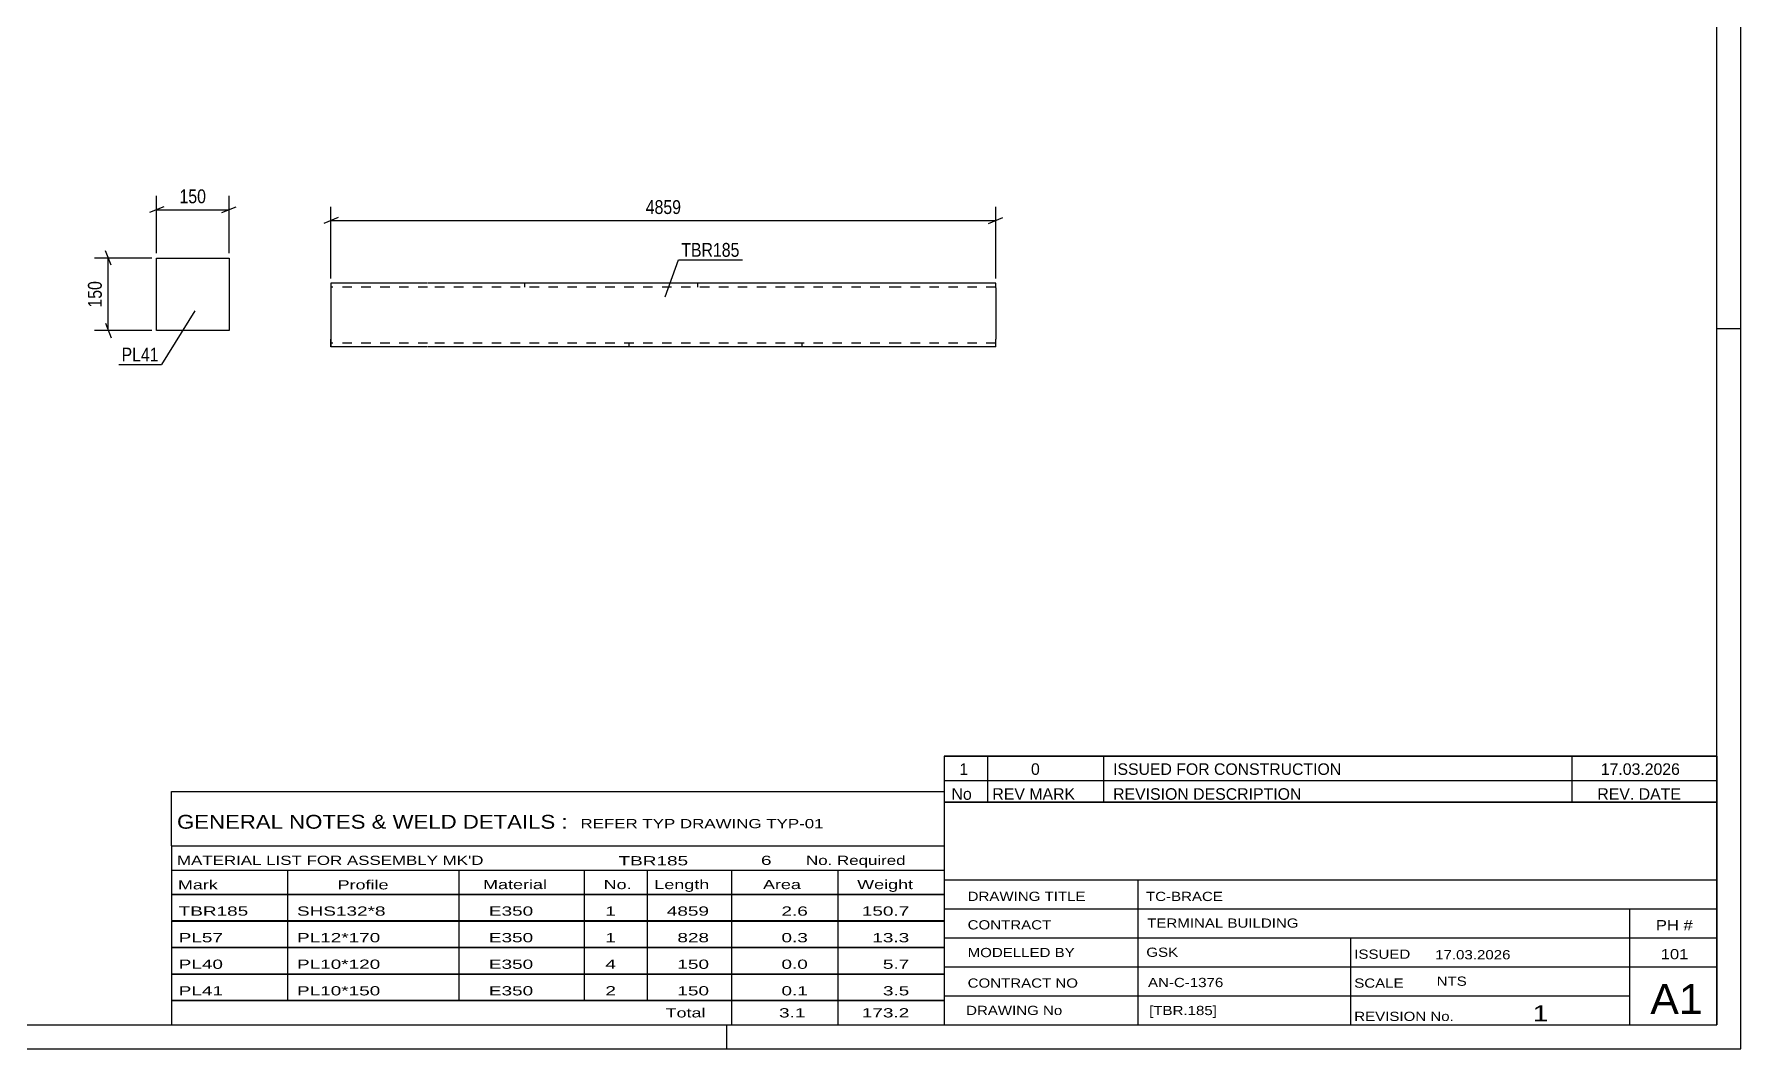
# Model space of a CAD drawing. Header units: millimetres. Extents: x 0 to 594, y 0 to 420.
# Drawn here: x 240.6 to 594, y 0 to 210 of the extents above; entities that cross this region are included whole.
import ezdxf

# ---------------------------------------------------------------- set-up
doc = ezdxf.new("R2010")
doc.units = ezdxf.units.MM
doc.linetypes.add('DXK_LINE_DOT2', pattern=[3.9198, 1.9599, -1.9599])
doc.styles.add('Arial Narrow', font='ARIALN.TTF', dxfattribs={"height": 0.2})

# ---------------------------------------------------------------- blocks, each defined once
blk = doc.blocks.new('Unknown-580570030-1163')
at = {"color": 5, "linetype": 'Continuous'}
for p, q in [((594, 0), (594, 420)), ((589, 5), (589, 415)), ((594, 149), (589, 149)), ((5, 5), (589, 5)), ((384, 0), (384, 5)), ((0, 0), (594, 0))]:
    blk.add_line(p, q, dxfattribs=at)
blk = doc.blocks.new('Part-580570030-2608 - 2602')
at = {"color": 2, "linetype": 'Continuous'}
for p, q in [((322.04, 158.46), (302.04, 158.46)), ((302.04, 158.46), (302.04, 146.86)), ((419.6, 158.46), (322.14, 158.46)), ((439.7, 158.46), (419.7, 158.46)), ((439.7, 157.99), (439.7, 158.46)), ((439.7, 157.47), (439.7, 157.99)), ((439.7, 157.47), (439.7, 146.86)), ((302.04, 145.26), (302.04, 146.86)), ((322.04, 145.26), (302.04, 145.26)), ((419.6, 145.26), (322.14, 145.26)), ((439.7, 145.26), (419.7, 145.26)), ((439.7, 145.26), (439.7, 146.86))]:
    blk.add_line(p, q, dxfattribs=at)
at = {"color": 7, "linetype": 'DXK_LINE_DOT2'}
for p, q in [((322.04, 157.66), (302.04, 157.66)), ((419.6, 157.66), (322.14, 157.66)), ((342.14, 158.46), (342.14, 157.66)), ((377.95, 158.46), (377.95, 157.66)), ((439.7, 157.66), (419.7, 157.66)), ((302.04, 146.86), (302.04, 145.38)), ((322.04, 146.06), (302.04, 146.06)), ((419.6, 146.06), (322.14, 146.06)), ((363.8, 145.26), (363.8, 146.06)), ((399.6, 145.26), (399.6, 146.06)), ((439.7, 146.06), (419.7, 146.06))]:
    blk.add_line(p, q, dxfattribs=at)
blk = doc.blocks.new('Part-580570030-2387 - 2381')
at = {"color": 2, "linetype": 'Continuous'}
for p, q in [((265.92, 163.66), (280.92, 163.66)), ((265.92, 148.66), (265.92, 163.66)), ((280.92, 163.66), (280.92, 148.66)), ((280.92, 148.66), (265.92, 148.66))]:
    blk.add_line(p, q, dxfattribs=at)
blk = doc.blocks.new('StraightDimension-580570030-2614 - 2602')
at = {"color": 7, "linetype": 'Continuous'}
for p, q in [((302.04, 159.46), (302.04, 174.28)), ((439.7, 159.46), (439.7, 174.28)), ((303.54, 172.03), (300.54, 170.83)), ((302.04, 171.43), (439.7, 171.43)), ((438.2, 170.83), (441.2, 172.03))]:
    blk.add_line(p, q, dxfattribs=at)
at = {"color": 0}
blk.add_wipeout([(375.13, 172.18), (375.13, 176.38), (366.62, 176.38), (366.62, 172.18)], dxfattribs=at)
at = {"color": 3, "style": 'Arial Narrow'}
blk.add_text('4859', height=2.863, dxfattribs=at).set_placement((367.22, 172.78))
blk = doc.blocks.new('StraightDimension-580570030-2389 - 2381')
at = {"color": 7, "linetype": 'Continuous'}
for p, q in [((267.42, 174.26), (264.42, 173.06)), ((265.92, 164.66), (265.92, 176.51)), ((265.92, 173.66), (280.92, 173.66)), ((279.42, 173.06), (282.42, 174.26)), ((280.92, 164.66), (280.92, 176.51))]:
    blk.add_line(p, q, dxfattribs=at)
at = {"color": 0}
blk.add_wipeout([(276.76, 174.41), (276.76, 178.61), (270.07, 178.61), (270.07, 174.41)], dxfattribs=at)
at = {"color": 3, "style": 'Arial Narrow'}
blk.add_text('150', height=2.863, dxfattribs=at).set_placement((270.67, 175.01))
blk = doc.blocks.new('StraightDimension-580570030-2400 - 2381')
at = {"color": 7, "linetype": 'Continuous'}
for p, q in [((264.92, 163.66), (253.07, 163.66)), ((256.52, 162.16), (255.32, 165.16)), ((255.92, 148.66), (255.92, 163.66)), ((264.92, 148.66), (253.07, 148.66)), ((255.32, 150.16), (256.52, 147.16))]:
    blk.add_line(p, q, dxfattribs=at)
at = {"color": 0}
blk.add_wipeout([(255.17, 159.5), (250.97, 159.5), (250.97, 152.81), (255.17, 152.81)], dxfattribs=at)
at = {"color": 3, "style": 'Arial Narrow'}
blk.add_text('150', height=2.863, rotation=90.0002, dxfattribs=at).set_placement((254.57, 153.41))
blk = doc.blocks.new('Unknown-580570030-4946')
at = {"color": 7, "linetype": 'Continuous'}
for p, q in [((429, 51.05), (429, 5)), ((429, 51.05), (589, 51.05)), ((589, 51), (589, 5)), ((429, 35), (589, 35)), ((469.14, 35), (469.14, 5)), ((429, 29), (589, 29)), ((571, 5.05), (571, 29.05)), ((429, 23), (589, 23)), ((513.14, 23), (513.14, 5)), ((429, 17), (589, 17)), ((429, 11), (571, 11)), ((429, 5), (589, 5))]:
    blk.add_line(p, q, dxfattribs=at)
at = {"color": 7, "style": 'Arial Narrow'}
for s, height, width, p in [('DRAWING TITLE', 1.9089, 1.425378, (433.88, 30.61)), ('TC-BRACE', 1.909, 1.425378, (470.81, 30.59)), ('CONTRACT', 1.909, 1.425378, (433.88, 24.71)), ('TERMINAL BUILDING', 1.9089, 1.425378, (471.06, 25.07)), ('MODELLED BY', 1.9089, 1.425378, (433.88, 18.98)), ('GSK', 1.909, 1.425378, (470.88, 19.04)), ('ISSUED', 1.909, 1.425378, (513.94, 18.64)), ('17.03.2026', 1.909, 1.425378, (530.69, 18.52)), ('CONTRACT NO', 1.9089, 1.425378, (433.88, 12.66)), ('AN-C-1376', 1.909, 1.425378, (471.23, 12.78)), ('SCALE', 1.909, 1.425378, (513.94, 12.65)), ('A1', 6.204, 1.25, (575.24, 7.2)), ('DRAWING No', 1.909, 1.425378, (433.56, 7)), ('[TBR.185]', 1.909, 1.425378, (471.46, 6.99)), ('REVISION No.', 1.9089, 1.425378, (513.94, 5.77)), ('1', 3.34, 1.5, (550.91, 5.68))]:
    blk.add_text(s, height=height, dxfattribs=dict(at, width=width)).set_placement(p)
at = {"color": 7, "linetype": 'Continuous', "style": 'Arial Narrow'}
for s, height, width, p in [('PH #', 2.1, 1.42538, (576.4, 24.55)), ('101', 2.1, 1.42538, (577.41, 18.55)), ('NTS', 1.909, 1.425378, (531, 13.05))]:
    blk.add_text(s, height=height, dxfattribs=dict(at, width=width)).set_placement(p)
blk = doc.blocks.new('Unknown-580570030-4947')
at = {"color": 7, "linetype": 'Continuous'}
for p, q in [((429, 60.55), (589, 60.55)), ((589, 60.55), (429, 60.55)), ((429, 60.55), (429, 55.55)), ((438, 60.55), (438, 55.55)), ((462, 60.55), (462, 55.55)), ((559, 60.55), (559, 55.55)), ((589, 60.55), (589, 55.55)), ((429, 55.55), (589, 55.55)), ((429, 55.55), (429, 51.05)), ((429, 55.55), (589, 55.55)), ((438, 55.55), (438, 51.05)), ((462, 55.55), (462, 51.05)), ((559, 55.55), (559, 51.05)), ((589, 55.55), (589, 51.05)), ((589, 51.05), (429, 51.05))]:
    blk.add_line(p, q, dxfattribs=at)
at = {"color": 7, "linetype": 'Continuous', "style": 'Arial Narrow'}
for s, height, width, p in [('1', 2.39, 1.196471, (432.16, 56.7)), ('0', 2.39, 1.196471, (447, 56.7)), ('ISSUED FOR CONSTRUCTION', 2.3861, 1.196471, (464, 56.7)), ('17.03.2026', 2.386, 1.196471, (565, 56.7)), ('No', 2.386, 1.2, (430.54, 51.55)), ('REV MARK', 2.386, 1.2, (439, 51.55)), ('REVISION DESCRIPTION', 2.3861, 1.2, (464, 51.55)), ('REV. DATE', 2.386, 1.2, (564.28, 51.55))]:
    blk.add_text(s, height=height, dxfattribs=dict(at, width=width)).set_placement(p)
blk = doc.blocks.new('Unknown-580570030-4948')
at = {"color": 7, "linetype": 'Continuous'}
for p, q in [((269, 53.25), (429, 53.25)), ((269, 42), (269, 53.25)), ((429, 53.25), (429, 42)), ((269, 42), (429, 42)), ((269, 42), (269, 37)), ((429, 42), (429, 37)), ((269, 37), (429, 37)), ((269, 37), (269, 32)), ((293, 37), (293, 32)), ((328.5, 37), (328.5, 32)), ((354.5, 37), (354.5, 32)), ((367.5, 37), (367.5, 32)), ((385, 37), (385, 32)), ((407, 37), (407, 32)), ((429, 37), (429, 32)), ((269, 32), (429, 32)), ((269, 31.95), (269, 26.55)), ((269, 31.95), (429, 31.95)), ((293, 32), (293, 26.5)), ((328.5, 32), (328.5, 26.5)), ((354.5, 32), (354.5, 26.5)), ((367.5, 32), (367.5, 26.5)), ((385, 32), (385, 26.5)), ((407, 32), (407, 26.5)), ((429, 31.95), (429, 26.55)), ((269, 26.55), (429, 26.55)), ((269, 26.45), (269, 21.05)), ((269, 26.45), (429, 26.45)), ((293, 26.5), (293, 21)), ((328.5, 26.5), (328.5, 21)), ((354.5, 26.5), (354.5, 21)), ((367.5, 26.5), (367.5, 21)), ((385, 26.5), (385, 21)), ((407, 26.5), (407, 21)), ((429, 26.45), (429, 21.05)), ((269, 21.05), (429, 21.05)), ((269, 20.95), (269, 15.55)), ((269, 20.95), (429, 20.95)), ((293, 21), (293, 15.5)), ((328.5, 21), (328.5, 15.5)), ((354.5, 21), (354.5, 15.5)), ((367.5, 21), (367.5, 15.5)), ((385, 21), (385, 15.5)), ((407, 21), (407, 15.5)), ((429, 20.95), (429, 15.55)), ((269, 15.55), (429, 15.55)), ((269, 15.45), (269, 10.05)), ((269, 15.45), (429, 15.45)), ((293, 15.5), (293, 10)), ((328.5, 15.5), (328.5, 10)), ((354.5, 15.5), (354.5, 10)), ((367.5, 15.5), (367.5, 10)), ((385, 15.5), (385, 10)), ((407, 15.5), (407, 10)), ((429, 15.45), (429, 10.05)), ((269, 10.05), (429, 10.05)), ((269, 10), (429, 10)), ((269, 10), (269, 5)), ((385, 10), (385, 5)), ((407, 10), (407, 5)), ((429, 10), (429, 5)), ((269, 5), (429, 5))]:
    blk.add_line(p, q, dxfattribs=at)
at = {"color": 7, "style": 'Arial Narrow'}
for s, height, width, p in [('GENERAL NOTES & WELD DETAILS :', 2.8633, 1.4, (270.15, 45.56)), ('REFER TYP DRAWING TYP-01', 1.9089, 1.6, (353.7, 45.66)), ("MATERIAL LIST FOR ASSEMBLY MK'D", 1.9089, 1.6, (270.15, 38.06)), ('TBR185', 1.909, 1.794707, (361.59, 37.97)), ('6', 1.91, 1.794707, (391.08, 38.06)), ('No. Required', 1.9089, 1.6, (400.41, 38.06)), ('Mark', 1.909, 1.7, (270.34, 33)), ('Profile', 1.909, 1.7, (303.41, 33)), ('Material', 1.909, 1.7, (333.54, 33.06)), ('No.', 1.909, 1.7, (358.5, 33.06)), ('Length', 1.909, 1.7, (369, 33.06)), ('Area', 1.909, 1.7, (391.5, 33.06)), ('Weight', 1.909, 1.7, (411, 33.06))]:
    blk.add_text(s, height=height, dxfattribs=dict(at, width=width)).set_placement(p)
at = {"color": 7, "linetype": 'Continuous', "style": 'Arial Narrow'}
for s, height, width, p in [('TBR185', 1.909, 1.794707, (270.5, 27.56)), ('SHS132*8', 1.909, 1.794707, (295, 27.56)), ('E350', 1.909, 1.794707, (334.74, 27.56)), ('1', 1.91, 1.794707, (358.86, 27.56)), ('4859', 1.909, 1.794707, (371.58, 27.56)), ('2.6', 1.909, 1.794707, (395.32, 27.56)), ('150.7', 1.909, 1.794707, (411.96, 27.56)), ('PL57', 1.909, 1.794707, (270.5, 22.06)), ('PL12*170', 1.909, 1.794707, (295, 22.06)), ('E350', 1.909, 1.794707, (334.74, 22.06)), ('1', 1.91, 1.794707, (358.86, 22.06)), ('828', 1.909, 1.794707, (373.77, 22.06)), ('0.3', 1.909, 1.794707, (395.32, 22.06)), ('13.3', 1.909, 1.794707, (414.14, 22.06)), ('PL40', 1.909, 1.794707, (270.5, 16.56)), ('PL10*120', 1.909, 1.794707, (295, 16.56)), ('E350', 1.909, 1.794707, (334.74, 16.56)), ('4', 1.91, 1.794707, (358.86, 16.56)), ('150', 1.909, 1.794707, (373.77, 16.56)), ('0.0', 1.909, 1.794707, (395.32, 16.56)), ('5.7', 1.909, 1.794707, (416.33, 16.56)), ('PL41', 1.909, 1.794707, (270.5, 11.06)), ('PL10*150', 1.909, 1.794707, (295, 11.06)), ('E350', 1.909, 1.794707, (334.74, 11.06)), ('2', 1.91, 1.794707, (358.86, 11.06)), ('150', 1.909, 1.794707, (373.77, 11.06)), ('0.1', 1.909, 1.794707, (395.32, 11.06)), ('3.5', 1.909, 1.794707, (416.33, 11.06)), ('Total', 1.909, 1.7, (371.33, 6.5)), ('3.1', 1.909, 1.794707, (394.83, 6.5)), ('173.2', 1.909, 1.794707, (411.96, 6.5))]:
    blk.add_text(s, height=height, dxfattribs=dict(at, width=width)).set_placement(p)
blk = doc.blocks.new('Mark-580570030-2604 - 2602')
at = {"color": 0}
blk.add_wipeout([(386.64, 163.92), (386.64, 166.92), (374.58, 166.92), (374.58, 163.92)], dxfattribs=at)
blk.add_wipeout([(386.64, 163.92), (386.64, 166.92), (374.58, 166.92), (374.58, 163.92)], dxfattribs=at)
at = {"color": 30, "linetype": 'Continuous'}
for p, q in [((371.23, 155.67), (373.98, 163.32)), ((373.98, 163.32), (387.24, 163.32))]:
    blk.add_line(p, q, dxfattribs=at)
at = {"color": 3, "style": 'Arial Narrow'}
blk.add_text('TBR185', height=2.863, dxfattribs=at).set_placement((374.58, 163.92))
blk = doc.blocks.new('Mark-580570030-2383 - 2381')
at = {"color": 0}
blk.add_wipeout([(266.34, 142.26), (266.34, 145.26), (258.67, 145.26), (258.67, 142.26)], dxfattribs=at)
blk.add_wipeout([(266.34, 142.26), (266.34, 145.26), (258.67, 145.26), (258.67, 142.26)], dxfattribs=at)
at = {"color": 30, "linetype": 'Continuous'}
for p in [(273.82, 152.75), (258.07, 141.66)]:
    blk.add_line(p, (266.94, 141.66), dxfattribs=at)
at = {"color": 3, "style": 'Arial Narrow'}
blk.add_text('PL41', height=2.863, dxfattribs=at).set_placement((258.67, 142.26))

msp = doc.modelspace()

# ---------------------------------------------------------------- block references
for name in ['Unknown-580570030-1163', 'Part-580570030-2387 - 2381', 'Part-580570030-2608 - 2602', 'Unknown-580570030-4947', 'Unknown-580570030-4948', 'Unknown-580570030-4946']:
    msp.add_blockref(name, (0, 0))

# ---------------------------------------------------------------- next in the draw order: block references
for name in ['StraightDimension-580570030-2389 - 2381', 'StraightDimension-580570030-2614 - 2602']:
    msp.add_blockref(name, (0, 0))

# ---------------------------------------------------------------- next in the draw order: block references
for name in ['Mark-580570030-2604 - 2602', 'StraightDimension-580570030-2400 - 2381']:
    msp.add_blockref(name, (0, 0))

# ---------------------------------------------------------------- next in the draw order: block references
msp.add_blockref('Mark-580570030-2383 - 2381', (0, 0))

doc.saveas('drawing.dxf')
